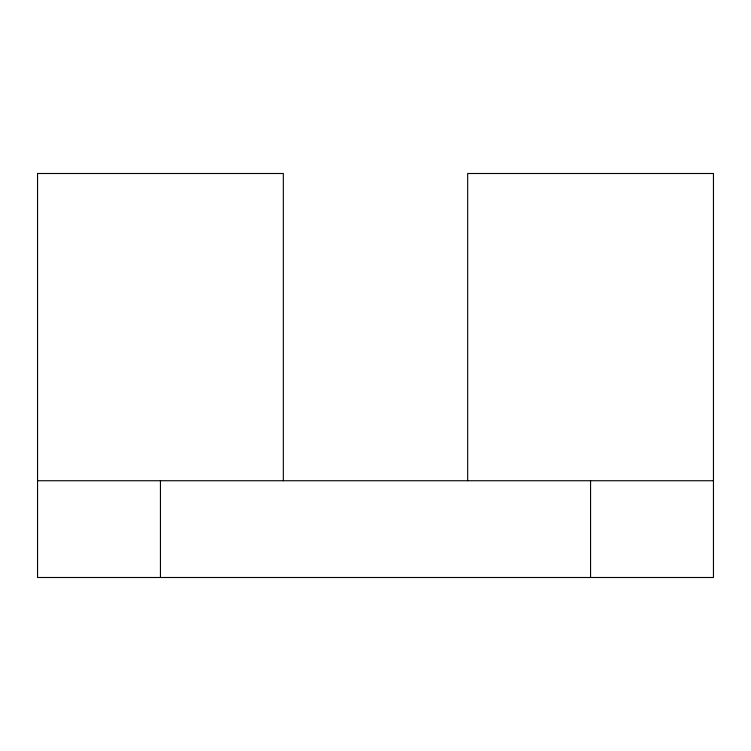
<?xml version="1.0" encoding="UTF-8"?>
<svg xmlns="http://www.w3.org/2000/svg" width="751" height="751" viewBox="0 0 751 751"><rect width="100%" height="100%" fill="white"/><g stroke="black" fill="none" stroke-linecap="round" stroke-linejoin="round"><path stroke-width="1.13" d="M37.55 480.734L713.45 480.734M590.558 480.734L590.558 577.5M467.666 480.734L467.666 173.5L713.45 173.5L713.45 577.5L37.55 577.5L37.55 173.5L283.334 173.5L283.334 480.734M160.442 480.734L160.442 577.5"/></g></svg>
